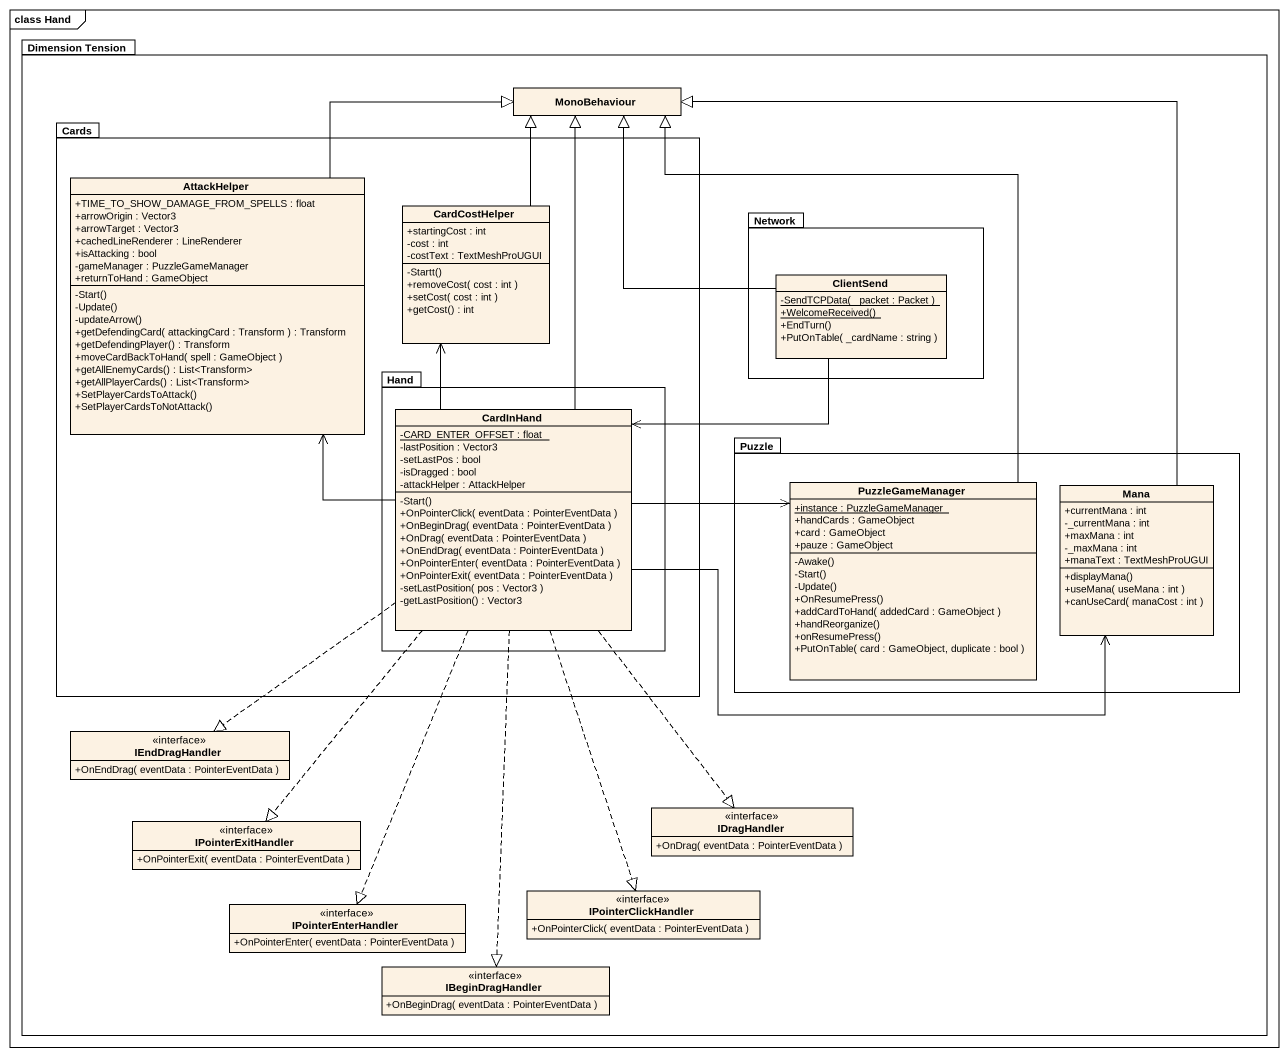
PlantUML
@startuml
mainframe class Hand
hide circle
hide empty members
skinparam classAttributeIconSize 0
package "Dimension Tension" as Dimension_Tension {
  package Cards {
    class AttackHelper {
      +TIME_TO_SHOW_DAMAGE_FROM_SPELLS : float
      +arrowOrigin : Vector3
      +arrowTarget : Vector3
      +cachedLineRenderer : LineRenderer
      +isAttacking : bool
      -gameManager : PuzzleGameManager
      +returnToHand : GameObject
      -Start()
      -Update()
      -updateArrow()
      +getDefendingCard( attackingCard : Transform ) : Transform
      +getDefendingPlayer() : Transform
      +moveCardBackToHand( spell : GameObject )
      +getAllEnemyCards() : List<Transform>
      +getAllPlayerCards() : List<Transform>
      +SetPlayerCardsToAttack()
      +SetPlayerCardsToNotAttack()
    }
    class CardCostHelper {
      +startingCost : int
      -cost : int
      -costText : TextMeshProUGUI
      -Startt()
      +removeCost( cost : int )
      +setCost( cost : int )
      +getCost() : int
    }
    package Hand {
      class CardInHand {
        {static} -CARD_ENTER_OFFSET : float
        -lastPosition : Vector3
        -setLastPos : bool
        -isDragged : bool
        -attackHelper : AttackHelper
        -Start()
        +OnPointerClick( eventData : PointerEventData )
        +OnBeginDrag( eventData : PointerEventData )
        +OnDrag( eventData : PointerEventData )
        +OnEndDrag( eventData : PointerEventData )
        +OnPointerEnter( eventData : PointerEventData )
        +OnPointerExit( eventData : PointerEventData )
        -setLastPosition( pos : Vector3 )
        -getLastPosition() : Vector3
      }
    }
  }
  class MonoBehaviour
  package "Network" as Network_ {
    class ClientSend {
      {static} -SendTCPData( _packet : Packet )
      {static} +WelcomeReceived()
      +EndTurn()
      +PutOnTable( _cardName : string )
    }
  }
  package Puzzle {
    class PuzzleGameManager {
      {static} +instance : PuzzleGameManager
      +handCards : GameObject
      +card : GameObject
      +pauze : GameObject
      -Awake()
      -Start()
      -Update()
      +OnResumePress()
      +addCardToHand( addedCard : GameObject )
      +handReorganize()
      +onResumePress()
      +PutOnTable( card : GameObject, duplicate : bool )
    }
    class Mana {
      +currentMana : int
      -_currentMana : int
      +maxMana : int
      -_maxMana : int
      +manaText : TextMeshProUGUI
      +displayMana()
      +useMana( useMana : int )
      +canUseCard( manaCost : int )
    }
  }
  interface IEndDragHandler {
    +OnEndDrag( eventData : PointerEventData )
  }
  interface IPointerExitHandler {
    +OnPointerExit( eventData : PointerEventData )
  }
  interface IDragHandler {
    +OnDrag( eventData : PointerEventData )
  }
  interface IPointerEnterHandler {
    +OnPointerEnter( eventData : PointerEventData )
  }
  interface IPointerClickHandler {
    +OnPointerClick( eventData : PointerEventData )
  }
  interface IBeginDragHandler {
    +OnBeginDrag( eventData : PointerEventData )
  }
}
AttackHelper -right-|> MonoBehaviour
CardCostHelper -up-|> MonoBehaviour
ClientSend -up-|> MonoBehaviour
ClientSend -left-> CardInHand
CardInHand -up-|> MonoBehaviour
CardInHand -up-> AttackHelper
CardInHand -up-> CardCostHelper
CardInHand -right-> PuzzleGameManager
CardInHand -right-> Mana
CardInHand ..|> IEndDragHandler
CardInHand ..|> IPointerExitHandler
CardInHand ..|> IDragHandler
CardInHand ..|> IPointerEnterHandler
CardInHand ..|> IPointerClickHandler
CardInHand ..|> IBeginDragHandler
PuzzleGameManager -up-|> MonoBehaviour
Mana -up-|> MonoBehaviour
@enduml
